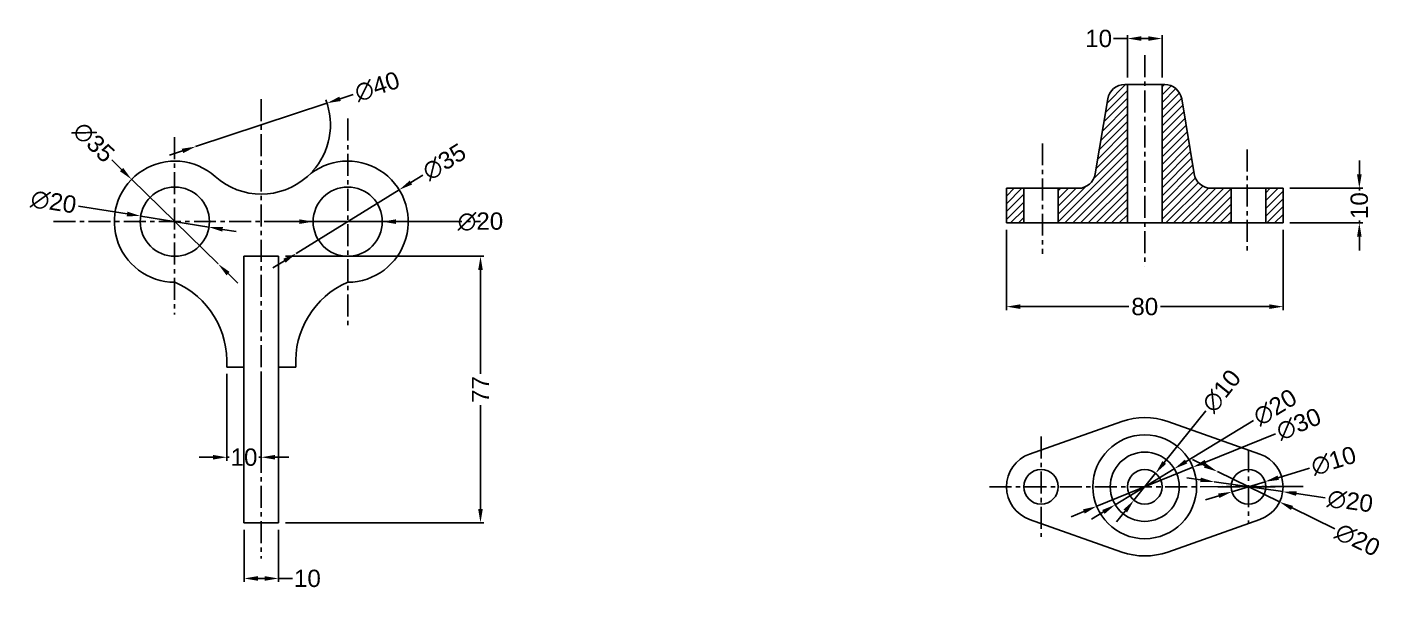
# Model space of a CAD drawing. Header units: millimetres. Extents: x -287 to 1983, y -65 to 241.
# Drawn here: x 788.9 to 1181.6, y -2.5 to 160 of the extents above; entities that cross this region are included whole.
import ezdxf

# ---------------------------------------------------------------- set-up
doc = ezdxf.new("R2010")
doc.units = ezdxf.units.MM
doc.header["$LTSCALE"] = 0.2
doc.linetypes.add('CENTER', pattern=[50.8, 31.75, -6.35, 6.35, -6.35])
doc.styles.get("Standard").update_dxf_attribs({"font": 'arial.ttf'})
doc.dimstyles.new('ISO-25', dxfattribs={"dimtxt": 5, "dimasz": 4, "dimexe": 1, "dimexo": 2, "dimgap": 1, "dimtad": 0, "dimzin": 9, "dimtxsty": 'Standard', "dimcen": 2.5, "dimclrd": 2, "dimclre": 5, "dimadec": 0, "dimazin": 0, "dimtfac": 1, "dimtmove": 0, "dimatfit": 3, "dimfxl": 1, "dimarcsym": 0})

# ---------------------------------------------------------------- blocks, each defined once
blk = doc.blocks.new('*D33')
at = {"color": 5, "lineweight": -2, "ltscale": 0.2, "transparency": 16777216}
for p, q in [((863.61, 93.85), (921.01, 93.85)), ((863.61, 16.85), (921.01, 16.85))]:
    blk.add_line(p, q, dxfattribs=at)
at = {"color": 2, "lineweight": -2, "ltscale": 0.2, "transparency": 16777216}
for p, q in [((920.01, 89.85), (920.01, 59.91)), ((920.01, 20.85), (920.01, 50.79))]:
    blk.add_line(p, q, dxfattribs=at)
at = {"color": 2, "ltscale": 0.2, "transparency": 16777216}
for points in [[(919.34, 89.85), (920.67, 89.85), (920.01, 93.85)], [(919.34, 20.85), (920.67, 20.85), (920.01, 16.85)]]:
    blk.add_solid(points, dxfattribs=at)
at = {"layer": 'Defpoints', "color": 0, "ltscale": 0.2, "transparency": 16777216}
for p in [(861.61, 93.85), (861.61, 16.85), (920.01, 16.85)]:
    blk.add_point(p, dxfattribs=at)
at = {"color": 0, "ltscale": 0.2, "transparency": 16777216, "insert": (920.01, 55.35), "char_height": 5, "attachment_point": 5, "rotation": 90}
blk.add_mtext('77', dxfattribs=at)
blk = doc.blocks.new('*D34')
at = {"color": 5, "lineweight": -2, "ltscale": 0.2, "transparency": 16777216}
for p, q in [((851.61, 14.85), (851.61, -0.24)), ((861.61, 14.85), (861.61, -0.24))]:
    blk.add_line(p, q, dxfattribs=at)
at = {"color": 2, "lineweight": -2, "ltscale": 0.2, "transparency": 16777216}
for p, q in [((855.61, 0.76), (857.61, 0.76)), ((861.61, 0.76), (865.61, 0.76))]:
    blk.add_line(p, q, dxfattribs=at)
at = {"color": 2, "ltscale": 0.2, "transparency": 16777216}
for points in [[(855.61, 1.43), (855.61, 0.1), (851.61, 0.76)], [(857.61, 1.43), (857.61, 0.1), (861.61, 0.76)]]:
    blk.add_solid(points, dxfattribs=at)
at = {"layer": 'Defpoints', "color": 0, "ltscale": 0.2, "transparency": 16777216}
for p in [(851.61, 16.85), (861.61, 16.85), (861.61, 0.76)]:
    blk.add_point(p, dxfattribs=at)
at = {"color": 0, "ltscale": 0.2, "transparency": 16777216, "insert": (869.94, 0.76), "char_height": 5, "attachment_point": 5}
blk.add_mtext('10', dxfattribs=at)
blk = doc.blocks.new('*D35')
at = {"color": 5, "lineweight": -2, "ltscale": 0.2, "transparency": 16777216}
for p, q in [((846.61, 59.85), (846.61, 34.78)), ((856.61, 59.85), (856.61, 34.78))]:
    blk.add_line(p, q, dxfattribs=at)
at = {"color": 2, "lineweight": -2, "ltscale": 0.2, "transparency": 16777216}
for p, q in [((842.61, 35.78), (838.61, 35.78)), ((846.61, 35.78), (847.27, 35.78)), ((856.61, 35.78), (855.94, 35.78)), ((860.61, 35.78), (864.61, 35.78))]:
    blk.add_line(p, q, dxfattribs=at)
at = {"color": 2, "ltscale": 0.2, "transparency": 16777216}
for points in [[(842.61, 36.45), (842.61, 35.11), (846.61, 35.78)], [(860.61, 36.45), (860.61, 35.11), (856.61, 35.78)]]:
    blk.add_solid(points, dxfattribs=at)
at = {"layer": 'Defpoints', "color": 0, "ltscale": 0.2, "transparency": 16777216}
for p in [(846.61, 61.85), (856.61, 61.85), (856.61, 35.78)]:
    blk.add_point(p, dxfattribs=at)
at = {"color": 0, "ltscale": 0.2, "transparency": 16777216, "insert": (851.61, 35.78), "char_height": 5, "attachment_point": 5}
blk.add_mtext('10', dxfattribs=at)
blk = doc.blocks.new('*D36')
at = {"color": 2, "lineweight": -2, "ltscale": 0.2, "transparency": 16777216}
for p, q in [((813.36, 121.66), (816.22, 118.87)), ((844.13, 91.63), (819.08, 116.07)), ((846.99, 88.83), (849.85, 86.04))]:
    blk.add_line(p, q, dxfattribs=at)
at = {"color": 2, "ltscale": 0.2, "transparency": 16777216}
for points in [[(816.69, 119.34), (815.75, 118.39), (819.08, 116.07)], [(847.46, 89.31), (846.53, 88.35), (844.13, 91.63)]]:
    blk.add_solid(points, dxfattribs=at)
at = {"layer": 'Defpoints', "color": 0, "ltscale": 0.2, "transparency": 16777216}
for p in [(819.08, 116.07), (844.13, 91.63)]:
    blk.add_point(p, dxfattribs=at)
at = {"color": 0, "ltscale": 0.2, "transparency": 16777216, "insert": (808.12, 126.77), "char_height": 5, "attachment_point": 5, "rotation": 315.6954}
blk.add_mtext('∅35', dxfattribs=at)
blk = doc.blocks.new('*D37')
at = {"color": 2, "lineweight": -2, "ltscale": 0.2, "transparency": 16777216}
for p, q in [((803.71, 108.36), (817.79, 106.08)), ((841.48, 102.25), (821.73, 105.44)), ((845.43, 101.62), (849.38, 100.98))]:
    blk.add_line(p, q, dxfattribs=at)
at = {"color": 2, "ltscale": 0.2, "transparency": 16777216}
for points in [[(817.89, 106.74), (817.68, 105.42), (821.73, 105.44)], [(845.53, 102.27), (845.32, 100.96), (841.48, 102.25)]]:
    blk.add_solid(points, dxfattribs=at)
at = {"layer": 'Defpoints', "color": 0, "ltscale": 0.2, "transparency": 16777216}
for p in [(821.73, 105.44), (841.48, 102.25)]:
    blk.add_point(p, dxfattribs=at)
at = {"color": 0, "ltscale": 0.2, "transparency": 16777216, "insert": (796.52, 109.52), "char_height": 5, "attachment_point": 5, "rotation": 350.8207}
blk.add_mtext('∅20', dxfattribs=at)
blk = doc.blocks.new('*D38')
at = {"color": 2, "lineweight": -2, "ltscale": 0.2, "transparency": 16777216}
for p, q in [((903.31, 117.24), (899.9, 115.14)), ((866.71, 94.66), (896.5, 113.04)), ((863.31, 92.56), (859.9, 90.46))]:
    blk.add_line(p, q, dxfattribs=at)
at = {"color": 2, "ltscale": 0.2, "transparency": 16777216}
for points in [[(899.55, 115.71), (900.25, 114.57), (896.5, 113.04)], [(862.96, 93.13), (863.66, 91.99), (866.71, 94.66)]]:
    blk.add_solid(points, dxfattribs=at)
at = {"layer": 'Defpoints', "color": 0, "ltscale": 0.2, "transparency": 16777216}
for p in [(896.5, 113.04), (866.71, 94.66)]:
    blk.add_point(p, dxfattribs=at)
at = {"color": 0, "ltscale": 0.2, "transparency": 16777216, "insert": (909.54, 121.08), "char_height": 5, "attachment_point": 5, "rotation": 31.6755}
blk.add_mtext('∅35', dxfattribs=at)
blk = doc.blocks.new('*D39')
at = {"color": 2, "lineweight": -2, "ltscale": 0.2, "transparency": 16777216}
for p, q in [((867.61, 103.85), (863.61, 103.85)), ((871.61, 103.85), (891.61, 103.85)), ((912.7, 103.85), (895.61, 103.85))]:
    blk.add_line(p, q, dxfattribs=at)
at = {"color": 2, "ltscale": 0.2, "transparency": 16777216}
for points in [[(867.61, 104.52), (867.61, 103.18), (871.61, 103.85)], [(895.61, 104.52), (895.61, 103.18), (891.61, 103.85)]]:
    blk.add_solid(points, dxfattribs=at)
at = {"layer": 'Defpoints', "color": 0, "ltscale": 0.2, "transparency": 16777216}
for p in [(871.61, 103.85), (891.61, 103.85)]:
    blk.add_point(p, dxfattribs=at)
at = {"color": 0, "ltscale": 0.2, "transparency": 16777216, "insert": (919.99, 103.85), "char_height": 5, "attachment_point": 5}
blk.add_mtext('∅20', dxfattribs=at)
blk = doc.blocks.new('*D40')
at = {"color": 2, "lineweight": -2, "ltscale": 0.2, "transparency": 16777216}
for p, q in [((837.61, 125.53), (875.6, 138.07)), ((883.19, 140.58), (879.4, 139.32)), ((833.82, 124.27), (830.02, 123.02))]:
    blk.add_line(p, q, dxfattribs=at)
at = {"color": 5, "lineweight": -2, "ltscale": 0.2, "transparency": 16777216}
blk.add_arc((856.61, 131.8), 20, 317.5399, 21.1369, dxfattribs=at)
at = {"color": 2, "ltscale": 0.2, "transparency": 16777216}
for points in [[(879.19, 139.96), (879.61, 138.69), (875.6, 138.07)], [(833.61, 124.91), (834.03, 123.64), (837.61, 125.53)]]:
    blk.add_solid(points, dxfattribs=at)
at = {"layer": 'Defpoints', "color": 0, "ltscale": 0.2, "transparency": 16777216}
for p in [(875.6, 138.07), (837.61, 125.53)]:
    blk.add_point(p, dxfattribs=at)
at = {"color": 0, "ltscale": 0.2, "transparency": 16777216, "insert": (890.12, 142.86), "char_height": 5, "attachment_point": 5, "rotation": 18.2721}
blk.add_mtext('∅40', dxfattribs=at)
blk = doc.blocks.new('*D41')
at = {"color": 5, "lineweight": -2, "ltscale": 0.2, "transparency": 16777216}
for p, q in [((1072.14, 101.47), (1072.14, 78.29)), ((1152.14, 101.47), (1152.14, 78.29))]:
    blk.add_line(p, q, dxfattribs=at)
at = {"color": 2, "lineweight": -2, "ltscale": 0.2, "transparency": 16777216}
for p, q in [((1076.14, 79.29), (1107.56, 79.29)), ((1148.14, 79.29), (1116.71, 79.29))]:
    blk.add_line(p, q, dxfattribs=at)
at = {"color": 2, "ltscale": 0.2, "transparency": 16777216}
for points in [[(1076.14, 79.96), (1076.14, 78.62), (1072.14, 79.29)], [(1148.14, 79.96), (1148.14, 78.62), (1152.14, 79.29)]]:
    blk.add_solid(points, dxfattribs=at)
at = {"layer": 'Defpoints', "color": 0, "ltscale": 0.2, "transparency": 16777216}
for p in [(1072.14, 103.47), (1152.14, 103.47), (1152.14, 79.29)]:
    blk.add_point(p, dxfattribs=at)
at = {"color": 0, "ltscale": 0.2, "transparency": 16777216, "insert": (1112.14, 79.29), "char_height": 5, "attachment_point": 5}
blk.add_mtext('80', dxfattribs=at)
blk = doc.blocks.new('*D42')
at = {"color": 2, "lineweight": -2, "ltscale": 0.2, "transparency": 16777216}
for p, q in [((1174.21, 117.47), (1174.21, 121.47)), ((1174.21, 113.47), (1174.21, 112.81)), ((1174.21, 103.47), (1174.21, 104.14)), ((1174.21, 99.47), (1174.21, 95.47))]:
    blk.add_line(p, q, dxfattribs=at)
at = {"color": 5, "lineweight": -2, "ltscale": 0.2, "transparency": 16777216}
for p, q in [((1154.14, 113.47), (1175.21, 113.47)), ((1154.14, 103.47), (1175.21, 103.47))]:
    blk.add_line(p, q, dxfattribs=at)
at = {"color": 2, "ltscale": 0.2, "transparency": 16777216}
for points in [[(1173.54, 117.47), (1174.87, 117.47), (1174.21, 113.47)], [(1173.54, 99.47), (1174.87, 99.47), (1174.21, 103.47)]]:
    blk.add_solid(points, dxfattribs=at)
at = {"layer": 'Defpoints', "color": 0, "ltscale": 0.2, "transparency": 16777216}
for p in [(1152.14, 113.47), (1152.14, 103.47), (1174.21, 103.47)]:
    blk.add_point(p, dxfattribs=at)
at = {"color": 0, "ltscale": 0.2, "transparency": 16777216, "insert": (1174.21, 108.47), "char_height": 5, "attachment_point": 5, "rotation": 90}
blk.add_mtext('10', dxfattribs=at)
blk = doc.blocks.new('*D43')
at = {"color": 2, "lineweight": -2, "ltscale": 0.2, "transparency": 16777216}
for p, q in [((1149.92, 42.59), (1129.74, 34.4)), ((1098.24, 21.62), (1126.04, 32.9)), ((1094.53, 20.11), (1090.83, 18.61))]:
    blk.add_line(p, q, dxfattribs=at)
at = {"color": 2, "ltscale": 0.2, "transparency": 16777216}
for points in [[(1129.49, 35.02), (1129.99, 33.79), (1126.04, 32.9)], [(1094.28, 20.73), (1094.78, 19.5), (1098.24, 21.62)]]:
    blk.add_solid(points, dxfattribs=at)
at = {"layer": 'Defpoints', "color": 0, "ltscale": 0.2, "transparency": 16777216}
for p in [(1126.04, 32.9), (1098.24, 21.62)]:
    blk.add_point(p, dxfattribs=at)
at = {"color": 0, "ltscale": 0.2, "transparency": 16777216, "insert": (1156.68, 45.34), "char_height": 5, "attachment_point": 5, "rotation": 22.0901}
blk.add_mtext('∅30', dxfattribs=at)
blk = doc.blocks.new('*D44')
at = {"color": 2, "lineweight": -2, "ltscale": 0.2, "transparency": 16777216}
for p, q in [((1143.6, 46.41), (1124.1, 34.54)), ((1103.59, 22.06), (1120.68, 32.46)), ((1100.18, 19.98), (1096.76, 17.9))]:
    blk.add_line(p, q, dxfattribs=at)
at = {"color": 2, "ltscale": 0.2, "transparency": 16777216}
for points in [[(1123.75, 35.11), (1124.44, 33.97), (1120.68, 32.46)], [(1099.83, 20.55), (1100.52, 19.41), (1103.59, 22.06)]]:
    blk.add_solid(points, dxfattribs=at)
at = {"layer": 'Defpoints', "color": 0, "ltscale": 0.2, "transparency": 16777216}
for p in [(1120.68, 32.46), (1103.59, 22.06)]:
    blk.add_point(p, dxfattribs=at)
at = {"color": 0, "ltscale": 0.2, "transparency": 16777216, "insert": (1149.83, 50.2), "char_height": 5, "attachment_point": 5, "rotation": 31.3204}
blk.add_mtext('∅20', dxfattribs=at)
blk = doc.blocks.new('*D45')
at = {"color": 2, "lineweight": -2, "ltscale": 0.2, "transparency": 16777216}
for p, q in [((1129.79, 49.2), (1117.78, 34.27)), ((1109, 23.36), (1115.27, 31.15)), ((1106.49, 20.25), (1103.99, 17.13))]:
    blk.add_line(p, q, dxfattribs=at)
at = {"color": 2, "ltscale": 0.2, "transparency": 16777216}
for points in [[(1117.26, 34.69), (1118.3, 33.85), (1115.27, 31.15)], [(1105.98, 20.67), (1107.01, 19.83), (1109, 23.36)]]:
    blk.add_solid(points, dxfattribs=at)
at = {"layer": 'Defpoints', "color": 0, "ltscale": 0.2, "transparency": 16777216}
for p in [(1115.27, 31.15), (1109, 23.36)]:
    blk.add_point(p, dxfattribs=at)
at = {"color": 0, "ltscale": 0.2, "transparency": 16777216, "insert": (1134.37, 54.89), "char_height": 5, "attachment_point": 5, "rotation": 51.1784}
blk.add_mtext('∅10', dxfattribs=at)
blk = doc.blocks.new('*D46')
at = {"color": 2, "lineweight": -2, "ltscale": 0.2, "transparency": 16777216}
for p, q in [((1159.79, 32.61), (1150.75, 29.87)), ((1137.35, 25.81), (1146.92, 28.71)), ((1133.52, 24.65), (1129.7, 23.49))]:
    blk.add_line(p, q, dxfattribs=at)
at = {"color": 2, "ltscale": 0.2, "transparency": 16777216}
for points in [[(1150.56, 30.51), (1150.94, 29.23), (1146.92, 28.71)], [(1133.33, 25.29), (1133.72, 24.01), (1137.35, 25.81)]]:
    blk.add_solid(points, dxfattribs=at)
at = {"layer": 'Defpoints', "color": 0, "ltscale": 0.2, "transparency": 16777216}
for p in [(1146.92, 28.71), (1137.35, 25.81)]:
    blk.add_point(p, dxfattribs=at)
at = {"color": 0, "ltscale": 0.2, "transparency": 16777216, "insert": (1166.77, 34.73), "char_height": 5, "attachment_point": 5, "rotation": 16.8628}
blk.add_mtext('∅10', dxfattribs=at)
blk = doc.blocks.new('*D47')
at = {"color": 2, "lineweight": -2, "ltscale": 0.2, "transparency": 16777216}
for p, q in [((1128.28, 29.24), (1124.32, 29.81)), ((1132.24, 28.67), (1152.04, 25.84)), ((1164.33, 24.09), (1156, 25.28))]:
    blk.add_line(p, q, dxfattribs=at)
at = {"color": 2, "ltscale": 0.2, "transparency": 16777216}
for points in [[(1128.37, 29.9), (1128.18, 28.58), (1132.24, 28.67)], [(1156.09, 25.94), (1155.9, 24.62), (1152.04, 25.84)]]:
    blk.add_solid(points, dxfattribs=at)
at = {"layer": 'Defpoints', "color": 0, "ltscale": 0.2, "transparency": 16777216}
for p in [(1132.24, 28.67), (1152.04, 25.84)]:
    blk.add_point(p, dxfattribs=at)
at = {"color": 0, "ltscale": 0.2, "transparency": 16777216, "insert": (1171.55, 23.05), "char_height": 5, "attachment_point": 5, "rotation": 351.8651}
blk.add_mtext('∅20', dxfattribs=at)
blk = doc.blocks.new('*D48')
at = {"color": 2, "lineweight": -2, "ltscale": 0.2, "transparency": 16777216}
for p, q in [((1129.55, 33.38), (1125.95, 35.13)), ((1133.14, 31.63), (1151.13, 22.88)), ((1167.12, 15.1), (1154.73, 21.13))]:
    blk.add_line(p, q, dxfattribs=at)
at = {"color": 2, "ltscale": 0.2, "transparency": 16777216}
for points in [[(1129.84, 33.98), (1129.26, 32.79), (1133.14, 31.63)], [(1155.02, 21.73), (1154.43, 20.53), (1151.13, 22.88)]]:
    blk.add_solid(points, dxfattribs=at)
at = {"layer": 'Defpoints', "color": 0, "ltscale": 0.2, "transparency": 16777216}
for p in [(1133.14, 31.63), (1151.13, 22.88)]:
    blk.add_point(p, dxfattribs=at)
at = {"color": 0, "ltscale": 0.2, "transparency": 16777216, "insert": (1173.68, 11.91), "char_height": 5, "attachment_point": 5, "rotation": 334.0549}
blk.add_mtext('∅20', dxfattribs=at)
blk = doc.blocks.new('*D49')
at = {"color": 5, "lineweight": -2, "ltscale": 0.2, "transparency": 16777216}
for p, q in [((1107.14, 145.47), (1107.14, 157.74)), ((1117.14, 145.47), (1117.14, 157.74))]:
    blk.add_line(p, q, dxfattribs=at)
at = {"color": 2, "lineweight": -2, "ltscale": 0.2, "transparency": 16777216}
for p, q in [((1107.14, 156.74), (1103.14, 156.74)), ((1113.14, 156.74), (1111.14, 156.74))]:
    blk.add_line(p, q, dxfattribs=at)
at = {"color": 2, "ltscale": 0.2, "transparency": 16777216}
for points in [[(1111.14, 157.41), (1111.14, 156.08), (1107.14, 156.74)], [(1113.14, 157.41), (1113.14, 156.08), (1117.14, 156.74)]]:
    blk.add_solid(points, dxfattribs=at)
at = {"layer": 'Defpoints', "color": 0, "ltscale": 0.2, "transparency": 16777216}
for p in [(1107.14, 156.74), (1107.14, 143.47), (1117.14, 143.47)]:
    blk.add_point(p, dxfattribs=at)
at = {"color": 0, "ltscale": 0.2, "transparency": 16777216, "insert": (1098.8, 156.74), "char_height": 5, "attachment_point": 5}
blk.add_mtext('10', dxfattribs=at)

msp = doc.modelspace()

# ---------------------------------------------------------------- hatches: boundary and pattern name
at = {"ltscale": 0.2}
h = msp.add_hatch(dxfattribs=at)
h.set_pattern_fill('ANSI31', color=256, scale=0.5)
h.set_pattern_definition([(45, (-399.366, -459.9902), (-1.122532, 1.122532), [])])
h.paths.add_polyline_path([(1107.137, 143.474), (1106.373, 143.474, 0.3666294), (1101.441, 139.296), (1097.833, 117.652, -0.3666294), (1092.901, 113.474), (1087.137, 113.474), (1087.137, 103.474), (1107.137, 103.474)])
h.paths.add_polyline_path([(1137.137, 113.474), (1131.373, 113.474, -0.3666294), (1126.441, 117.652), (1122.833, 139.296, 0.3666294), (1117.901, 143.474), (1117.137, 143.474), (1117.137, 103.474), (1137.137, 103.474)])
h.paths.add_polyline_path([(1152.137, 113.474), (1147.137, 113.474), (1147.137, 103.474), (1152.137, 103.474)])
h.paths.add_polyline_path([(1077.137, 113.474), (1072.137, 113.474), (1072.137, 103.474), (1077.137, 103.474)])

# ---------------------------------------------------------------- linework, layer by layer
at = {"color": 114, "linetype": 'CENTER', "true_color": 0x139b48}
for p, q in [((1112.137, 151.924), (1112.137, 90.951)), ((856.606, 139.268), (856.606, 6.521)), ((881.606, 133.606), (881.606, 73.524)), ((831.478, 128.258), (831.478, 76.984)), ((1082.519, 126.469), (1082.519, 94.503)), ((1141.755, 124.693), (1141.755, 94.799)), ((796.515, 103.849), (919.989, 103.849)), ((1082.137, 41.794), (1082.137, 12.788)), ((1142.157, 37.859), (1142.137, 16.653)), ((1067.222, 27.259), (1157.914, 27.291)), ((1133.314, 27.264), (1157.914, 27.291))]:
    msp.add_line(p, q, dxfattribs=at)
at = {"ltscale": 0.2}
for p, q in [((1117.901, 143.474), (1106.373, 143.474)), ((1107.137, 103.474), (1107.137, 143.474)), ((1117.137, 103.474), (1117.137, 143.474)), ((1097.833, 117.652), (1101.441, 139.296)), ((1126.441, 117.652), (1122.833, 139.296)), ((1072.137, 113.474), (1072.137, 103.474)), ((1092.901, 113.474), (1072.137, 113.474)), ((1077.137, 103.474), (1077.137, 113.474)), ((1087.137, 103.474), (1087.137, 113.474)), ((1152.137, 113.474), (1131.373, 113.474)), ((1137.137, 103.474), (1137.137, 113.474)), ((1147.137, 103.474), (1147.137, 113.474)), ((1152.137, 103.474), (1152.137, 113.474)), ((1072.137, 103.474), (1152.137, 103.474)), ((861.606, 93.849), (851.606, 93.849)), ((851.606, 93.849), (851.606, 16.849)), ((861.606, 16.849), (861.606, 93.849)), ((851.606, 61.849), (846.606, 61.849)), ((866.606, 61.849), (861.606, 61.849)), ((1078.804, 36.687), (1105.47, 46.116)), ((1118.804, 46.116), (1145.47, 36.687)), ((851.606, 16.849), (861.606, 16.849)), ((1078.804, 17.831), (1105.47, 8.403)), ((1118.804, 8.403), (1145.47, 17.831))]:
    msp.add_line(p, q, dxfattribs=at)
for centre, radius in [((831.606, 103.849), 10), ((881.606, 103.849), 10), ((1112.137, 27.259), 15), ((1112.137, 27.259), 10), ((1112.137, 27.259), 10), ((1112.137, 27.259), 10), ((1082.137, 27.259), 5), ((1112.137, 27.259), 5), ((1142.137, 27.259), 5)]:
    msp.add_circle(centre, radius, dxfattribs=at)
for centre, radius, start, end in [((1106.373, 138.474), 5, 90, 170.53768), ((1117.901, 138.474), 5, 9.46232, 90), ((831.606, 103.849), 17.5, 48.18969, 270), ((881.606, 103.849), 17.5, 270, 131.81031), ((856.606, 131.8), 20, 228.18969, 311.81031), ((1092.901, 118.474), 5, 270, 350.53768), ((1131.373, 118.474), 5, 189.46232, 270), ((821.655, 63.414), 25, 356.40918, 66.54449), ((891.557, 63.414), 25, 113.45551, 183.59082), ((891.557, 63.414), 25, 113.45551, 183.59082), ((1112.137, 27.259), 20, 70.52878, 109.47122), ((1082.137, 27.259), 10, 109.47122, 250.52878), ((1142.137, 27.259), 10, 289.47122, 70.52878), ((1112.137, 27.259), 20, 250.52878, 289.47122)]:
    msp.add_arc(centre, radius, start, end, dxfattribs=at)

# ---------------------------------------------------------------- dimensions: what is measured, and where the dimension line sits
for base, p1, p2, picture, middle in [((1107.137, 156.743), (1117.137, 143.474), (1107.137, 143.474), '*D49', (1098.8, 156.743)), ((1152.137, 79.289), (1072.137, 103.474), (1152.137, 103.474), '*D41', (1112.137, 79.289)), ((856.606, 35.778), (846.606, 61.849), (856.606, 61.849), '*D35', (851.606, 35.778)), ((861.606, 0.765), (851.606, 16.849), (861.606, 16.849), '*D34', (869.943, 0.765))]:
    dim = msp.add_linear_dim(base=base, p1=p1, p2=p2, dimstyle='ISO-25', dxfattribs=at)
    dim.commit()
    dim.dimension.update_dxf_attribs({"geometry": picture, "text_midpoint": middle})
for p1, p2, picture, middle in [((837.615, 125.529), (875.598, 138.07), '*D40', (890.119, 142.865)), ((844.13, 91.625), (819.082, 116.072), '*D36', (808.119, 126.773)), ((866.713, 94.659), (896.499, 113.038), '*D38', (909.537, 121.083))]:
    dim = msp.add_diameter_dim_2p(p1=p1, p2=p2, dimstyle='ISO-25', dxfattribs=at)
    dim.commit()
    dim.dimension.update_dxf_attribs({"geometry": picture, "text_midpoint": middle})
dim = msp.add_linear_dim(base=(1174.207, 103.474), p1=(1152.137, 113.474), p2=(1152.137, 103.474), angle=90, dimstyle='ISO-25', dxfattribs=at)
dim.commit()
dim.dimension.update_dxf_attribs({"geometry": '*D42', "text_midpoint": (1174.207, 108.474)})
for p1, p2, picture, middle in [((841.478, 102.253), (821.734, 105.444), '*D37', (796.515, 109.519)), ((871.606, 103.849), (891.606, 103.849), '*D39', (919.989, 103.849)), ((1109.002, 23.364), (1115.271, 31.155), '*D45', (1134.366, 54.885)), ((1103.594, 22.061), (1120.68, 32.458), '*D44', (1149.834, 50.198)), ((1098.238, 21.618), (1126.036, 32.9), '*D43', (1156.677, 45.336)), ((1137.352, 25.809), (1146.922, 28.71), '*D46', (1166.77, 34.726)), ((1133.145, 31.634), (1151.129, 22.884), '*D48', (1173.676, 11.914)), ((1132.238, 28.674), (1152.036, 25.844), '*D47', (1171.551, 23.055))]:
    dim = msp.add_diameter_dim_2p(p1=p1, p2=p2, dimstyle='ISO-25', dxfattribs=at)
    dim.commit()
    dim.dimension.update_dxf_attribs({"geometry": picture, "text_midpoint": middle, "dimtype": 163})
dim = msp.add_aligned_dim(p1=(861.606, 93.849), p2=(861.606, 16.849), distance=58.401, dimstyle='ISO-25', dxfattribs=at)
dim.commit()
dim.dimension.update_dxf_attribs({"geometry": '*D33', "text_midpoint": (920.007, 55.349)})

doc.saveas('drawing.dxf')
